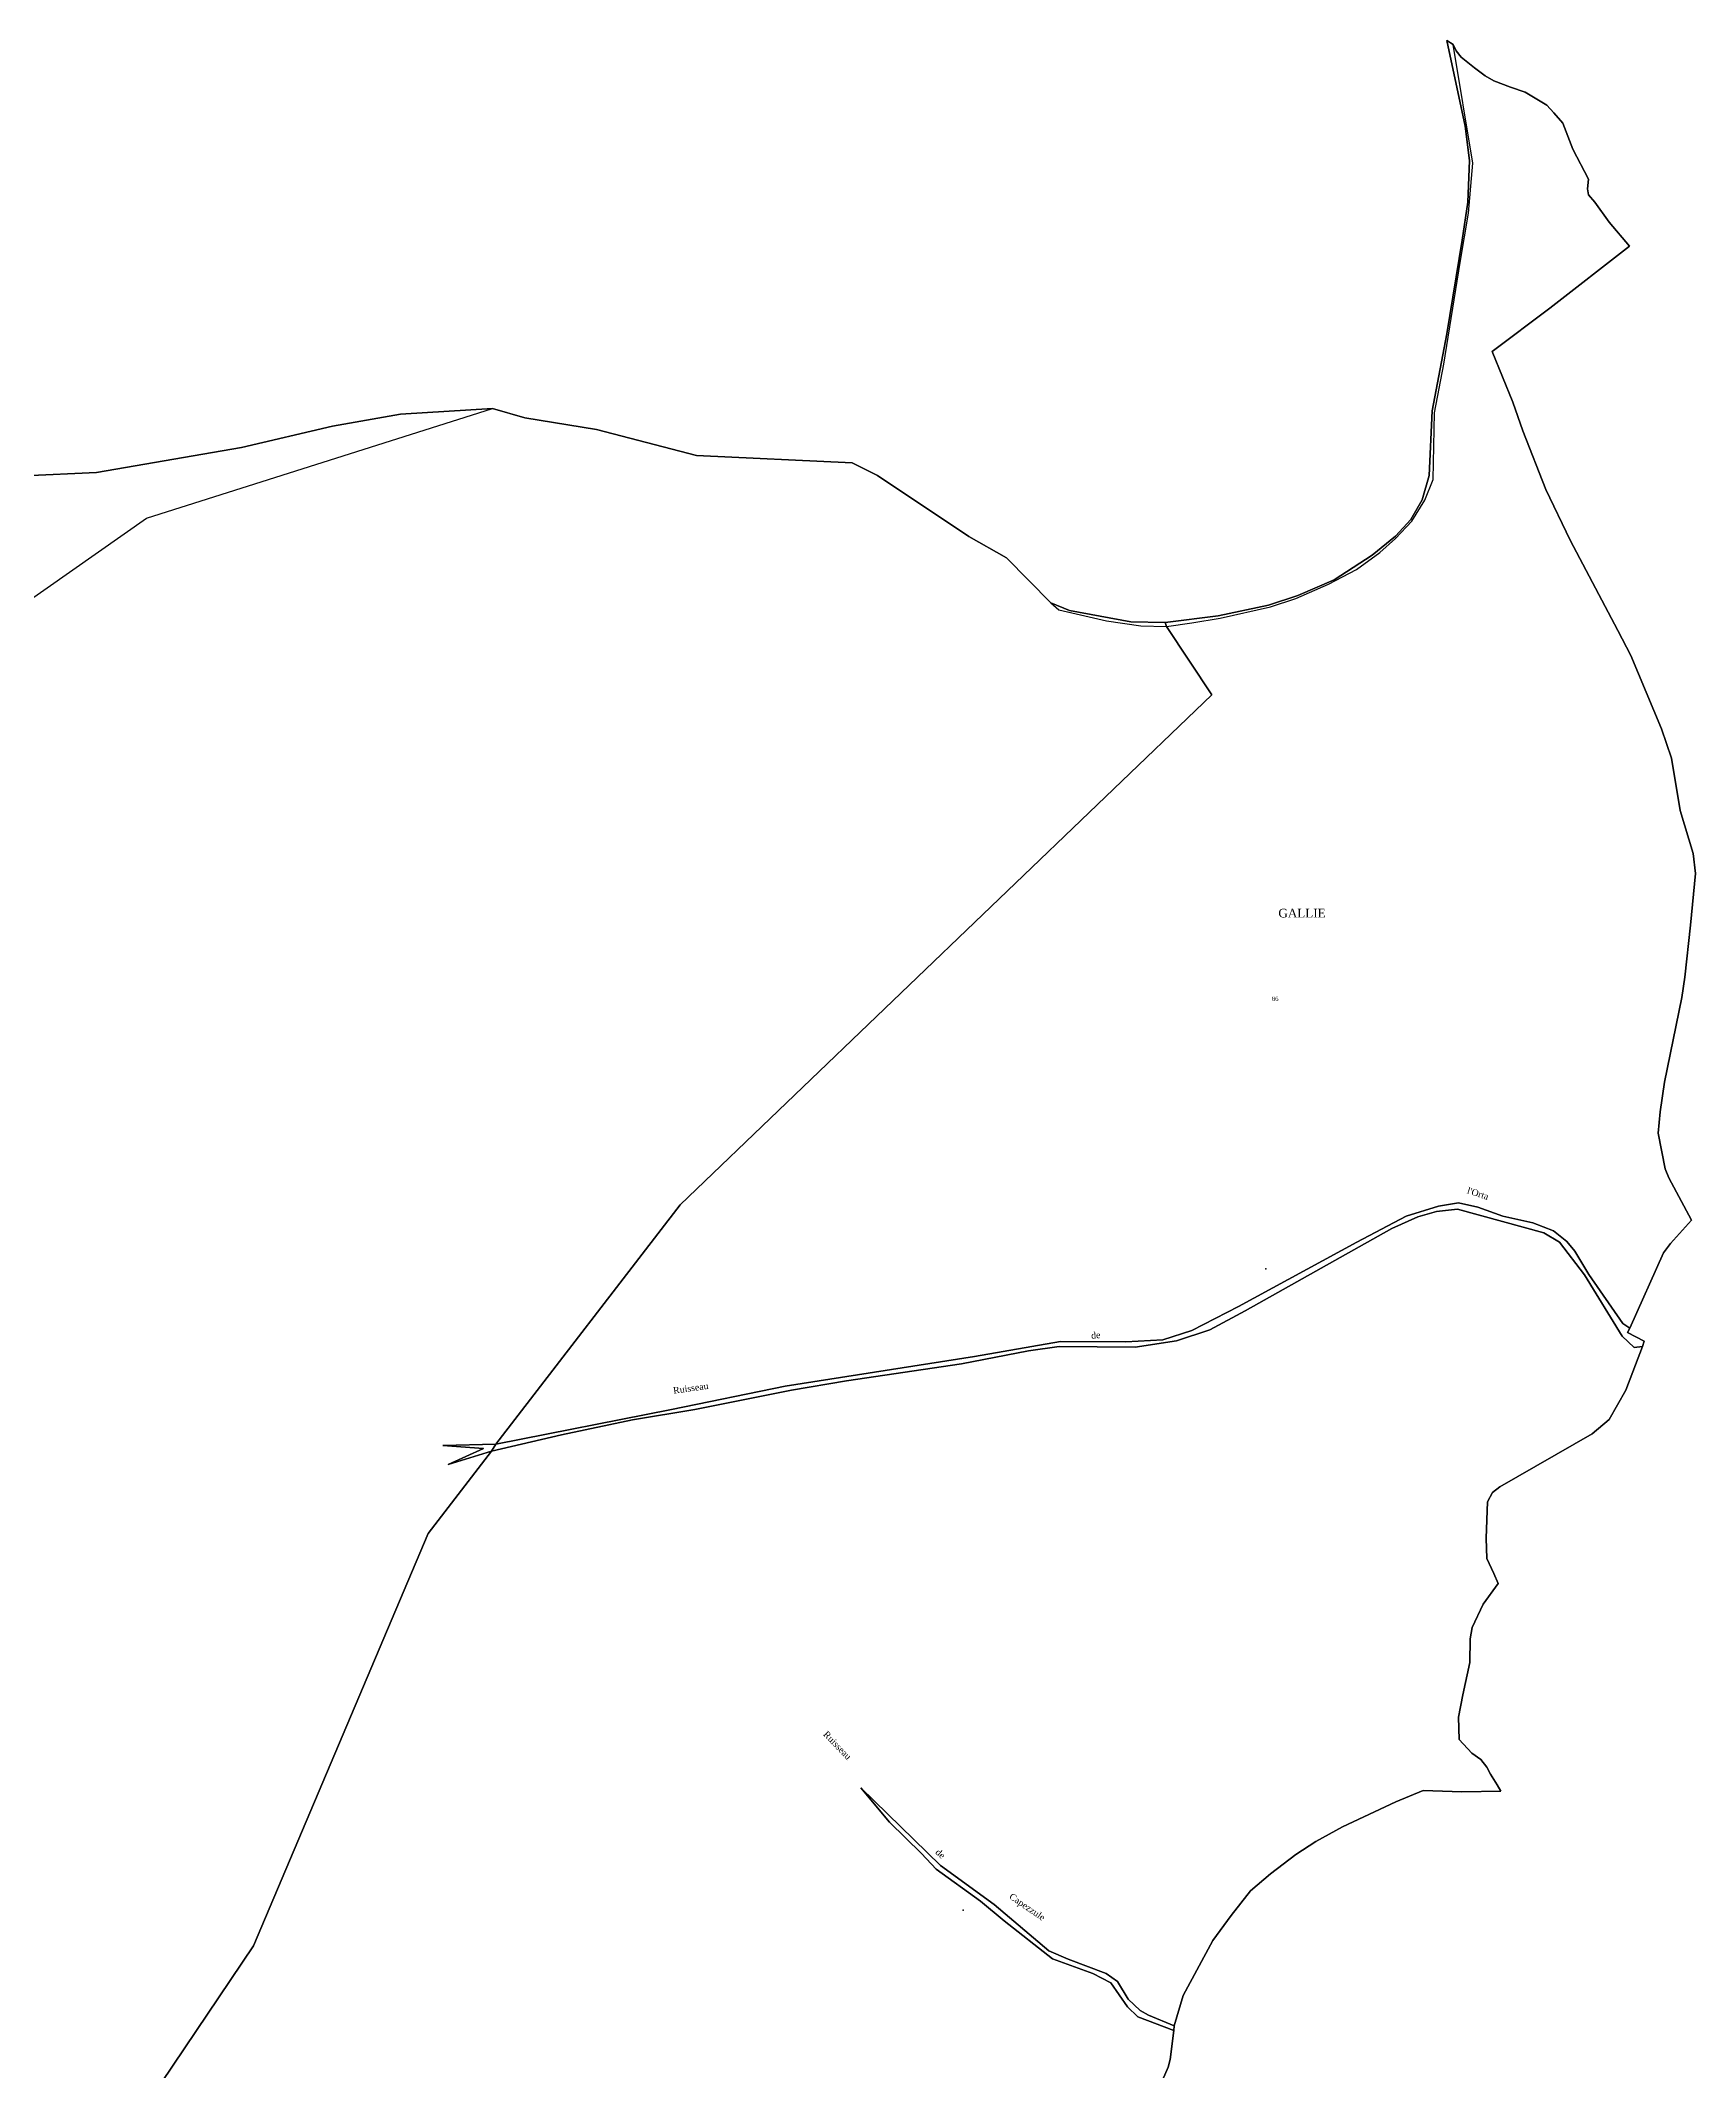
# Model space of a CAD drawing. Extents: x 1197813 to 1207132, y 6150159 to 6157836.
# Drawn here: x 1205764 to 1206527, y 6156900 to 6157836 of the extents above; entities that cross this region are included whole.
import ezdxf

# ---------------------------------------------------------------- set-up
doc = ezdxf.new("R2010")
doc.units = 0
doc.linetypes.add('CONTINU', pattern=[0])
doc.layers.get('0').update_dxf_attribs({"linetype": 'CONTINU'})
for name, color, linetype in [('1FLECHEFL', 7, 'CONTINU'), ('1LIEUDIT', 7, 'CONTINU'), ('1PARCELLE', 7, 'CONTINU'), ('1SECTION', 7, 'CONTINU'), ('1SUBDSECT', 7, 'CONTINU'), ('1TRONFLUV', 7, 'CONTINU'), ('3LIEUDITTEX', 7, 'CONTINU'), ('3PARCELLETEX', 7, 'CONTINU'), ('3TRONFLUVTEX', 7, 'CONTINU')]:
    doc.layers.add(name, color=color, linetype=linetype)
doc.styles.get("Standard").update_dxf_attribs({"font": 'Times New Roman'})

# ---------------------------------------------------------------- blocks, each defined once
blk = doc.blocks.new('FLECHRU1')
blk.add_point((0, 0))

msp = doc.modelspace()

# ---------------------------------------------------------------- linework, layer by layer
at = {"layer": '1LIEUDIT'}
msp.add_lwpolyline([(1205973.85, 6157189.41), (1206058.78, 6157299.75), (1206303.87, 6157534.86), (1206283.01, 6157566.31), (1206282.28, 6157568.08), (1206306.8, 6157571.22), (1206329.9, 6157576.1), (1206343.42, 6157580.52), (1206360.22, 6157587.8), (1206377.8, 6157599.09), (1206388.54, 6157607.9), (1206395.62, 6157615.54), (1206400.84, 6157624.74), (1206404.05, 6157635.91), (1206405.45, 6157665.72), (1206412.22, 6157701.12), (1206419.18, 6157744.37), (1206421.8, 6157761.93), (1206422.58, 6157781.05), (1206420.54, 6157796.93), (1206412.19, 6157836.31), (1206415.02, 6157834.51), (1206416.39, 6157831.59), (1206418.75, 6157828.73), (1206424.96, 6157823.83), (1206429.84, 6157820.08), (1206433.85, 6157817.73), (1206441.52, 6157814.83), (1206448.28, 6157812.56), (1206458.21, 6157806.57), (1206461.55, 6157803.1), (1206465.56, 6157798.2), (1206470.25, 6157786.28), (1206477.47, 6157772.38), (1206476.95, 6157768.06), (1206477.52, 6157765.31), (1206480.41, 6157761.92), (1206486.94, 6157752.59), (1206496.32, 6157741.63), (1206459.6, 6157713), (1206433.07, 6157693.09), (1206442.57, 6157669.71), (1206447.26, 6157656.47), (1206457.78, 6157629.39), (1206469.05, 6157606.03), (1206490.96, 6157564.47), (1206496.97, 6157552.88), (1206511.06, 6157519.17), (1206515.67, 6157505.63), (1206519.75, 6157481.47), (1206525.63, 6157461.59), (1206526.72, 6157452.42), (1206524.43, 6157428.62), (1206521.88, 6157404.69), (1206520.44, 6157395.23), (1206512.52, 6157356.26), (1206510.43, 6157342.61), (1206509.59, 6157332.73), (1206512.72, 6157316.38), (1206514.44, 6157312.24), (1206524.94, 6157292.64), (1206515.18, 6157281.92), (1206512.03, 6157277.66), (1206496.55, 6157242.89), (1206493.23, 6157245.02), (1206477.58, 6157267.62), (1206471.13, 6157278.37), (1206467.52, 6157282.91), (1206461.35, 6157287.79), (1206451.77, 6157291.49), (1206437.91, 6157294.58), (1206426.51, 6157298.67), (1206417.48, 6157300.66), (1206408.28, 6157299.06), (1206393.47, 6157294.46), (1206370.68, 6157282.57), (1206316.1, 6157252.81), (1206294.66, 6157241.85), (1206281.21, 6157237.48), (1206264.13, 6157236.6), (1206234.11, 6157236.8), (1206194.4, 6157229.85), (1206107.26, 6157216.17), (1206054.74, 6157205.39), (1205973.85, 6157189.41)], close=True, dxfattribs=at)
for points in [[(1205756.36, 6157635.74), (1205789.71, 6157637.31), (1205856.67, 6157648.78), (1205898.6, 6157658.68), (1205929.92, 6157664.14), (1205972.28, 6157666.71), (1205987.25, 6157662.45), (1206020.3, 6157657.12), (1206066.38, 6157645.15), (1206138.14, 6157641.66), (1206149.68, 6157635.88), (1206191.79, 6157607.72), (1206209.19, 6157597.86), (1206229.57, 6157577.16), (1206238.27, 6157573.6), (1206266.52, 6157568.46), (1206282.28, 6157568.08), (1206283.01, 6157566.31), (1206303.87, 6157534.86), (1206058.78, 6157299.75), (1205973.85, 6157189.41), (1205971.84, 6157186.17), (1205971.84, 6157186.17), (1205942.71, 6157148.28), (1205862.11, 6156958.3), (1205777.38, 6156832.18)], [(1205777.38, 6156832.18), (1205862.11, 6156958.3), (1205942.71, 6157148.28), (1205971.84, 6157186.17), (1205973.85, 6157189.41), (1205973.85, 6157189.41), (1206054.74, 6157205.39), (1206107.26, 6157216.17), (1206194.4, 6157229.85), (1206234.11, 6157236.8), (1206264.13, 6157236.6), (1206281.21, 6157237.48), (1206294.66, 6157241.85), (1206316.1, 6157252.81), (1206370.68, 6157282.57), (1206393.47, 6157294.46), (1206408.28, 6157299.06), (1206417.48, 6157300.66), (1206426.51, 6157298.67), (1206437.91, 6157294.58), (1206451.77, 6157291.49), (1206461.35, 6157287.79), (1206467.52, 6157282.91), (1206471.13, 6157278.37), (1206477.58, 6157267.62), (1206493.23, 6157245.02), (1206496.55, 6157242.89), (1206495.47, 6157240.86), (1206503.08, 6157236.97), (1206502.31, 6157234.46), (1206494.67, 6157214.38), (1206486.92, 6157200.87), (1206479.18, 6157194.26), (1206436.53, 6157169.77), (1206433.23, 6157167.09), (1206430.93, 6157162.83), (1206430.34, 6157146.07), (1206430.56, 6157136.75), (1206433.82, 6157129.76), (1206435.85, 6157125.17), (1206428.83, 6157115.62), (1206423.85, 6157104.87), (1206422.84, 6157099.7), (1206422.82, 6157088.77), (1206419.6, 6157073.85), (1206417.6, 6157063.57), (1206417.77, 6157053.31), (1206423.69, 6157046.99), (1206427.86, 6157044.04), (1206430.66, 6157040.58), (1206432.24, 6157037.42), (1206435.37, 6157032.45), (1206437.12, 6157029.46), (1206419.12, 6157029.22), (1206401.21, 6157029.8), (1206388.61, 6157024.6), (1206364.02, 6157013.1), (1206351.8, 6157006.28), (1206342.5, 6157000.26), (1206330.88, 6156991.42), (1206321.66, 6156983.59), (1206312.73, 6156972.19), (1206304.27, 6156960.75), (1206290.67, 6156935.39), (1206286.46, 6156921.38), (1206286.26, 6156919.19), (1206284.67, 6156905.86), (1206283.65, 6156902.25), (1206276.73, 6156886.44)]]:
    msp.add_lwpolyline(points, dxfattribs=at)
at = {"layer": '1PARCELLE'}
msp.add_lwpolyline([(1206283.01, 6157566.31), (1206294.55, 6157568.04), (1206307.7, 6157570.11), (1206330.89, 6157575.41), (1206342.62, 6157579.17), (1206357.56, 6157585.78), (1206370.54, 6157592.52), (1206381.33, 6157600.4), (1206388.55, 6157606.82), (1206396.05, 6157614.79), (1206402, 6157624.54), (1206405.87, 6157633.98), (1206406.48, 6157664.74), (1206410.82, 6157687.26), (1206418.35, 6157734.01), (1206422.2, 6157756.85), (1206424.15, 6157779.82), (1206415.02, 6157834.51), (1206416.39, 6157831.59), (1206418.75, 6157828.73), (1206424.96, 6157823.83), (1206429.84, 6157820.08), (1206433.85, 6157817.73), (1206441.52, 6157814.83), (1206448.28, 6157812.56), (1206458.21, 6157806.57), (1206461.55, 6157803.1), (1206465.56, 6157798.2), (1206470.25, 6157786.28), (1206477.47, 6157772.38), (1206476.95, 6157768.06), (1206477.52, 6157765.31), (1206480.41, 6157761.92), (1206486.94, 6157752.59), (1206496.32, 6157741.63), (1206459.6, 6157713), (1206433.07, 6157693.09), (1206442.57, 6157669.71), (1206447.26, 6157656.47), (1206457.78, 6157629.39), (1206469.05, 6157606.03), (1206490.96, 6157564.47), (1206496.97, 6157552.88), (1206511.06, 6157519.17), (1206515.67, 6157505.63), (1206519.75, 6157481.47), (1206525.63, 6157461.59), (1206526.72, 6157452.42), (1206524.43, 6157428.62), (1206521.88, 6157404.69), (1206520.44, 6157395.23), (1206512.52, 6157356.26), (1206510.43, 6157342.61), (1206509.59, 6157332.73), (1206512.72, 6157316.38), (1206514.44, 6157312.24), (1206524.94, 6157292.64), (1206515.18, 6157281.92), (1206512.03, 6157277.66), (1206496.55, 6157242.89), (1206493.23, 6157245.02), (1206477.58, 6157267.62), (1206471.13, 6157278.37), (1206467.52, 6157282.91), (1206461.35, 6157287.79), (1206451.77, 6157291.49), (1206437.91, 6157294.58), (1206426.51, 6157298.67), (1206417.48, 6157300.66), (1206408.28, 6157299.06), (1206393.47, 6157294.46), (1206370.68, 6157282.57), (1206316.1, 6157252.81), (1206294.66, 6157241.85), (1206281.21, 6157237.48), (1206264.13, 6157236.6), (1206234.11, 6157236.8), (1206194.4, 6157229.85), (1206107.26, 6157216.17), (1206054.74, 6157205.39), (1205973.85, 6157189.41), (1206058.78, 6157299.75), (1206303.87, 6157534.86), (1206283.01, 6157566.31)], close=True, dxfattribs=at)
for points in [[(1205518.45, 6157409.85), (1205812.75, 6157616.26), (1205972.28, 6157666.71), (1205987.25, 6157662.45), (1206020.3, 6157657.12), (1206066.38, 6157645.15), (1206138.14, 6157641.66), (1206149.68, 6157635.88), (1206191.79, 6157607.72), (1206209.19, 6157597.86), (1206229.57, 6157577.16), (1206233.26, 6157573.92), (1206255.36, 6157568.9), (1206271.18, 6157566.6), (1206283.01, 6157566.31), (1206283.01, 6157566.31), (1206303.87, 6157534.86), (1206058.78, 6157299.75), (1205973.85, 6157189.41), (1205949.44, 6157188.75), (1205968.17, 6157187.42), (1205951.84, 6157180.03), (1205971.84, 6157186.17), (1205942.71, 6157148.28), (1205862.11, 6156958.3), (1205777.38, 6156832.18)], [(1205518.45, 6157409.85), (1205812.75, 6157616.26), (1205972.28, 6157666.71), (1205929.92, 6157664.14), (1205898.6, 6157658.68), (1205856.67, 6157648.78), (1205789.71, 6157637.31), (1205756.36, 6157635.74)], [(1205777.38, 6156832.18), (1205862.11, 6156958.3), (1205942.71, 6157148.28), (1205971.84, 6157186.17), (1206004.1, 6157193.81), (1206036.8, 6157200.67), (1206065.54, 6157205.34), (1206110.17, 6157214.38), (1206135.45, 6157218.57), (1206188.44, 6157226.41), (1206219.42, 6157232.5), (1206233.54, 6157234.47), (1206268.58, 6157234.14), (1206287.59, 6157237.04), (1206302.97, 6157242.18), (1206319.17, 6157250.95), (1206386.81, 6157288.91), (1206398.86, 6157294.14), (1206407.32, 6157296.65), (1206417.05, 6157297.73), (1206437.8, 6157292.11), (1206456.93, 6157286.85), (1206464.06, 6157282.49), (1206475.68, 6157267.42), (1206493.04, 6157239.27), (1206498.46, 6157234), (1206502.31, 6157234.46), (1206494.67, 6157214.38), (1206486.92, 6157200.87), (1206479.18, 6157194.26), (1206436.53, 6157169.77), (1206433.23, 6157167.09), (1206430.93, 6157162.83), (1206430.34, 6157146.07), (1206430.56, 6157136.75), (1206433.82, 6157129.76), (1206435.85, 6157125.17), (1206428.83, 6157115.62), (1206423.85, 6157104.87), (1206422.84, 6157099.7), (1206422.82, 6157088.77), (1206419.6, 6157073.85), (1206417.6, 6157063.57), (1206417.77, 6157053.31), (1206423.69, 6157046.99), (1206427.86, 6157044.04), (1206430.66, 6157040.58), (1206432.24, 6157037.42), (1206435.37, 6157032.45), (1206437.12, 6157029.46), (1206419.12, 6157029.22), (1206401.21, 6157029.8), (1206388.61, 6157024.6), (1206364.02, 6157013.1), (1206351.8, 6157006.28), (1206342.5, 6157000.26), (1206330.88, 6156991.42), (1206321.66, 6156983.59), (1206312.73, 6156972.19), (1206304.27, 6156960.75), (1206290.67, 6156935.39), (1206286.46, 6156921.38), (1206274.6, 6156926.26), (1206270.81, 6156928.38), (1206265.28, 6156933.57), (1206260.39, 6156941.84), (1206255.08, 6156945.41), (1206237.69, 6156952.01), (1206228.75, 6156955.88), (1206203.54, 6156977.22), (1206178.72, 6156995.2), (1206142.11, 6157031.12), (1206155.29, 6157015.29), (1206170.05, 6157000.71), (1206176.83, 6156993.58), (1206197.22, 6156978.88), (1206208.07, 6156969.72), (1206230.38, 6156952.24), (1206248.94, 6156945.47), (1206257.28, 6156941.18), (1206264.9, 6156930.13), (1206269.66, 6156925.54), (1206286.26, 6156919.19), (1206284.67, 6156905.86), (1206283.65, 6156902.25), (1206276.73, 6156886.44)]]:
    msp.add_lwpolyline(points, dxfattribs=at)
at = {"layer": '1SECTION'}
msp.add_lwpolyline([(1205756.36, 6157635.74), (1205789.71, 6157637.31), (1205856.67, 6157648.78), (1205898.6, 6157658.68), (1205929.92, 6157664.14), (1205972.28, 6157666.71), (1205987.25, 6157662.45), (1206020.3, 6157657.12), (1206066.38, 6157645.15), (1206138.14, 6157641.66), (1206149.68, 6157635.88), (1206191.79, 6157607.72), (1206209.19, 6157597.86), (1206229.57, 6157577.16), (1206238.27, 6157573.6), (1206266.52, 6157568.46), (1206282.28, 6157568.08), (1206306.8, 6157571.22), (1206329.9, 6157576.1), (1206343.42, 6157580.52), (1206360.22, 6157587.8), (1206377.8, 6157599.09), (1206388.54, 6157607.9), (1206395.62, 6157615.54), (1206400.84, 6157624.74), (1206404.05, 6157635.91), (1206405.45, 6157665.72), (1206412.22, 6157701.12), (1206419.18, 6157744.37), (1206421.8, 6157761.93), (1206422.58, 6157781.05), (1206420.54, 6157796.93), (1206412.19, 6157836.31), (1206415.02, 6157834.51), (1206416.39, 6157831.59), (1206418.75, 6157828.73), (1206424.96, 6157823.83), (1206429.84, 6157820.08), (1206433.85, 6157817.73), (1206441.52, 6157814.83), (1206448.28, 6157812.56), (1206458.21, 6157806.57), (1206461.55, 6157803.1), (1206465.56, 6157798.2), (1206470.25, 6157786.28), (1206477.47, 6157772.38), (1206476.95, 6157768.06), (1206477.52, 6157765.31), (1206480.41, 6157761.92), (1206486.94, 6157752.59), (1206496.32, 6157741.63), (1206459.6, 6157713), (1206433.07, 6157693.09), (1206442.57, 6157669.71), (1206447.26, 6157656.47), (1206457.78, 6157629.39), (1206469.05, 6157606.03), (1206490.96, 6157564.47), (1206496.97, 6157552.88), (1206511.06, 6157519.17), (1206515.67, 6157505.63), (1206519.75, 6157481.47), (1206525.63, 6157461.59), (1206526.72, 6157452.42), (1206524.43, 6157428.62), (1206521.88, 6157404.69), (1206520.44, 6157395.23), (1206512.52, 6157356.26), (1206510.43, 6157342.61), (1206509.59, 6157332.73), (1206512.72, 6157316.38), (1206514.44, 6157312.24), (1206524.94, 6157292.64), (1206515.18, 6157281.92), (1206512.03, 6157277.66), (1206496.55, 6157242.89), (1206495.47, 6157240.86), (1206503.08, 6157236.97), (1206502.31, 6157234.46), (1206494.67, 6157214.38), (1206486.92, 6157200.87), (1206479.18, 6157194.26), (1206436.53, 6157169.77), (1206433.23, 6157167.09), (1206430.93, 6157162.83), (1206430.34, 6157146.07), (1206430.56, 6157136.75), (1206433.82, 6157129.76), (1206435.85, 6157125.17), (1206428.83, 6157115.62), (1206423.85, 6157104.87), (1206422.84, 6157099.7), (1206422.82, 6157088.77), (1206419.6, 6157073.85), (1206417.6, 6157063.57), (1206417.77, 6157053.31), (1206423.69, 6157046.99), (1206427.86, 6157044.04), (1206430.66, 6157040.58), (1206432.24, 6157037.42), (1206435.37, 6157032.45), (1206437.12, 6157029.46), (1206419.12, 6157029.22), (1206401.21, 6157029.8), (1206388.61, 6157024.6), (1206364.02, 6157013.1), (1206351.8, 6157006.28), (1206342.5, 6157000.26), (1206330.88, 6156991.42), (1206321.66, 6156983.59), (1206312.73, 6156972.19), (1206304.27, 6156960.75), (1206290.67, 6156935.39), (1206286.46, 6156921.38), (1206286.26, 6156919.19), (1206284.67, 6156905.86), (1206283.65, 6156902.25), (1206276.73, 6156886.44)], dxfattribs=at)
at = {"layer": '1SUBDSECT'}
msp.add_lwpolyline([(1206276.73, 6156886.44), (1206283.65, 6156902.25), (1206284.67, 6156905.86), (1206286.26, 6156919.19), (1206286.46, 6156921.38), (1206290.67, 6156935.39), (1206304.27, 6156960.75), (1206312.73, 6156972.19), (1206321.66, 6156983.59), (1206330.88, 6156991.42), (1206342.5, 6157000.26), (1206351.8, 6157006.28), (1206364.02, 6157013.1), (1206388.61, 6157024.6), (1206401.21, 6157029.8), (1206419.12, 6157029.22), (1206437.12, 6157029.46), (1206435.37, 6157032.45), (1206432.24, 6157037.42), (1206430.66, 6157040.58), (1206427.86, 6157044.04), (1206423.69, 6157046.99), (1206417.77, 6157053.31), (1206417.6, 6157063.57), (1206419.6, 6157073.85), (1206422.82, 6157088.77), (1206422.84, 6157099.7), (1206423.85, 6157104.87), (1206428.83, 6157115.62), (1206435.85, 6157125.17), (1206433.82, 6157129.76), (1206430.56, 6157136.75), (1206430.34, 6157146.07), (1206430.93, 6157162.83), (1206433.23, 6157167.09), (1206436.53, 6157169.77), (1206479.18, 6157194.26), (1206486.92, 6157200.87), (1206494.67, 6157214.38), (1206502.31, 6157234.46), (1206503.08, 6157236.97), (1206495.47, 6157240.86), (1206496.55, 6157242.89), (1206512.03, 6157277.66), (1206515.18, 6157281.92), (1206524.94, 6157292.64), (1206514.44, 6157312.24), (1206512.72, 6157316.38), (1206509.59, 6157332.73), (1206510.43, 6157342.61), (1206512.52, 6157356.26), (1206520.44, 6157395.23), (1206521.88, 6157404.69), (1206524.43, 6157428.62), (1206526.72, 6157452.42), (1206525.63, 6157461.59), (1206519.75, 6157481.47), (1206515.67, 6157505.63), (1206511.06, 6157519.17), (1206496.97, 6157552.88), (1206490.96, 6157564.47), (1206469.05, 6157606.03), (1206457.78, 6157629.39), (1206447.26, 6157656.47), (1206442.57, 6157669.71), (1206433.07, 6157693.09), (1206459.6, 6157713), (1206496.32, 6157741.63), (1206486.94, 6157752.59), (1206480.41, 6157761.92), (1206477.52, 6157765.31), (1206476.95, 6157768.06), (1206477.47, 6157772.38), (1206470.25, 6157786.28), (1206465.56, 6157798.2), (1206461.55, 6157803.1), (1206458.21, 6157806.57), (1206448.28, 6157812.56), (1206441.52, 6157814.83), (1206433.85, 6157817.73), (1206429.84, 6157820.08), (1206424.96, 6157823.83), (1206418.75, 6157828.73), (1206416.39, 6157831.59), (1206415.02, 6157834.51), (1206412.19, 6157836.31), (1206420.54, 6157796.93), (1206422.58, 6157781.05), (1206421.8, 6157761.93), (1206419.18, 6157744.37), (1206412.22, 6157701.12), (1206405.45, 6157665.72), (1206404.05, 6157635.91), (1206400.84, 6157624.74), (1206395.62, 6157615.54), (1206388.54, 6157607.9), (1206377.8, 6157599.09), (1206360.22, 6157587.8), (1206343.42, 6157580.52), (1206329.9, 6157576.1), (1206306.8, 6157571.22), (1206282.28, 6157568.08), (1206266.52, 6157568.46), (1206238.27, 6157573.6), (1206229.57, 6157577.16), (1206209.19, 6157597.86), (1206191.79, 6157607.72), (1206149.68, 6157635.88), (1206138.14, 6157641.66), (1206066.38, 6157645.15), (1206020.3, 6157657.12), (1205987.25, 6157662.45), (1205972.28, 6157666.71), (1205929.92, 6157664.14), (1205898.6, 6157658.68), (1205856.67, 6157648.78), (1205789.71, 6157637.31), (1205756.36, 6157635.74)], dxfattribs=at)
at = {"layer": '1TRONFLUV'}
for points in [[(1205971.84, 6157186.17), (1205951.84, 6157180.03), (1205968.17, 6157187.42), (1205949.44, 6157188.75), (1205973.85, 6157189.41), (1206054.74, 6157205.39), (1206107.26, 6157216.17), (1206194.4, 6157229.85), (1206234.11, 6157236.8), (1206264.13, 6157236.6), (1206281.21, 6157237.48), (1206294.66, 6157241.85), (1206316.1, 6157252.81), (1206370.68, 6157282.57), (1206393.47, 6157294.46), (1206408.28, 6157299.06), (1206417.48, 6157300.66), (1206426.51, 6157298.67), (1206437.91, 6157294.58), (1206451.77, 6157291.49), (1206461.35, 6157287.79), (1206467.52, 6157282.91), (1206471.13, 6157278.37), (1206477.58, 6157267.62), (1206493.23, 6157245.02), (1206496.55, 6157242.89), (1206495.47, 6157240.86), (1206503.08, 6157236.97), (1206502.31, 6157234.46), (1206498.46, 6157234), (1206493.04, 6157239.27), (1206475.68, 6157267.42), (1206464.06, 6157282.49), (1206456.93, 6157286.85), (1206437.8, 6157292.11), (1206417.05, 6157297.73), (1206407.32, 6157296.65), (1206398.86, 6157294.14), (1206386.81, 6157288.91), (1206319.17, 6157250.95), (1206302.97, 6157242.18), (1206287.59, 6157237.04), (1206268.58, 6157234.14), (1206233.54, 6157234.47), (1206219.42, 6157232.5), (1206188.44, 6157226.41), (1206135.45, 6157218.57), (1206110.17, 6157214.38), (1206065.54, 6157205.34), (1206036.8, 6157200.67), (1206004.1, 6157193.81), (1205971.84, 6157186.17)], [(1206286.46, 6156921.38), (1206286.26, 6156919.19), (1206269.66, 6156925.54), (1206264.9, 6156930.13), (1206257.28, 6156941.18), (1206248.94, 6156945.47), (1206230.38, 6156952.24), (1206208.07, 6156969.72), (1206197.22, 6156978.88), (1206176.83, 6156993.58), (1206170.05, 6157000.71), (1206155.29, 6157015.29), (1206142.11, 6157031.12), (1206178.72, 6156995.2), (1206203.54, 6156977.22), (1206228.75, 6156955.88), (1206237.69, 6156952.01), (1206255.08, 6156945.41), (1206260.39, 6156941.84), (1206265.28, 6156933.57), (1206270.81, 6156928.38), (1206274.6, 6156926.26), (1206286.46, 6156921.38)]]:
    msp.add_lwpolyline(points, close=True, dxfattribs=at)

# ---------------------------------------------------------------- block references
at = {"layer": '1FLECHEFL'}
for p, rotation in [((1206328.7, 6157270.3), 28.5), ((1206189.18, 6156974.69), 322.3)]:
    msp.add_blockref('FLECHRU1', p, dxfattribs=dict(at, rotation=rotation))

# ---------------------------------------------------------------- texts
at = {"layer": '3LIEUDITTEX'}
msp.add_text('GALLIE', height=4, dxfattribs=at).set_placement((1206334.51, 6157432.19))
at = {"layer": '3PARCELLETEX'}
msp.add_text('86', height=2, dxfattribs=at).set_placement((1206331.51, 6157393.73))
at = {"layer": '3TRONFLUVTEX'}
for s, rotation, p in [("l'Orta", 342.3, (1206421.22, 6157305.07)), ('de', 4, (1206248.31, 6157238.04)), ('Ruisseau', 7.9, (1206055.78, 6157212.67)), ('Ruisseau', 313.7, (1206124.51, 6157055.52)), ('de', 318.4, (1206176.14, 6157000.97)), ('Capezzule', 325.6, (1206210.15, 6156980.28))]:
    msp.add_text(s, height=3, rotation=rotation, dxfattribs=at).set_placement(p)

doc.saveas('drawing.dxf')
